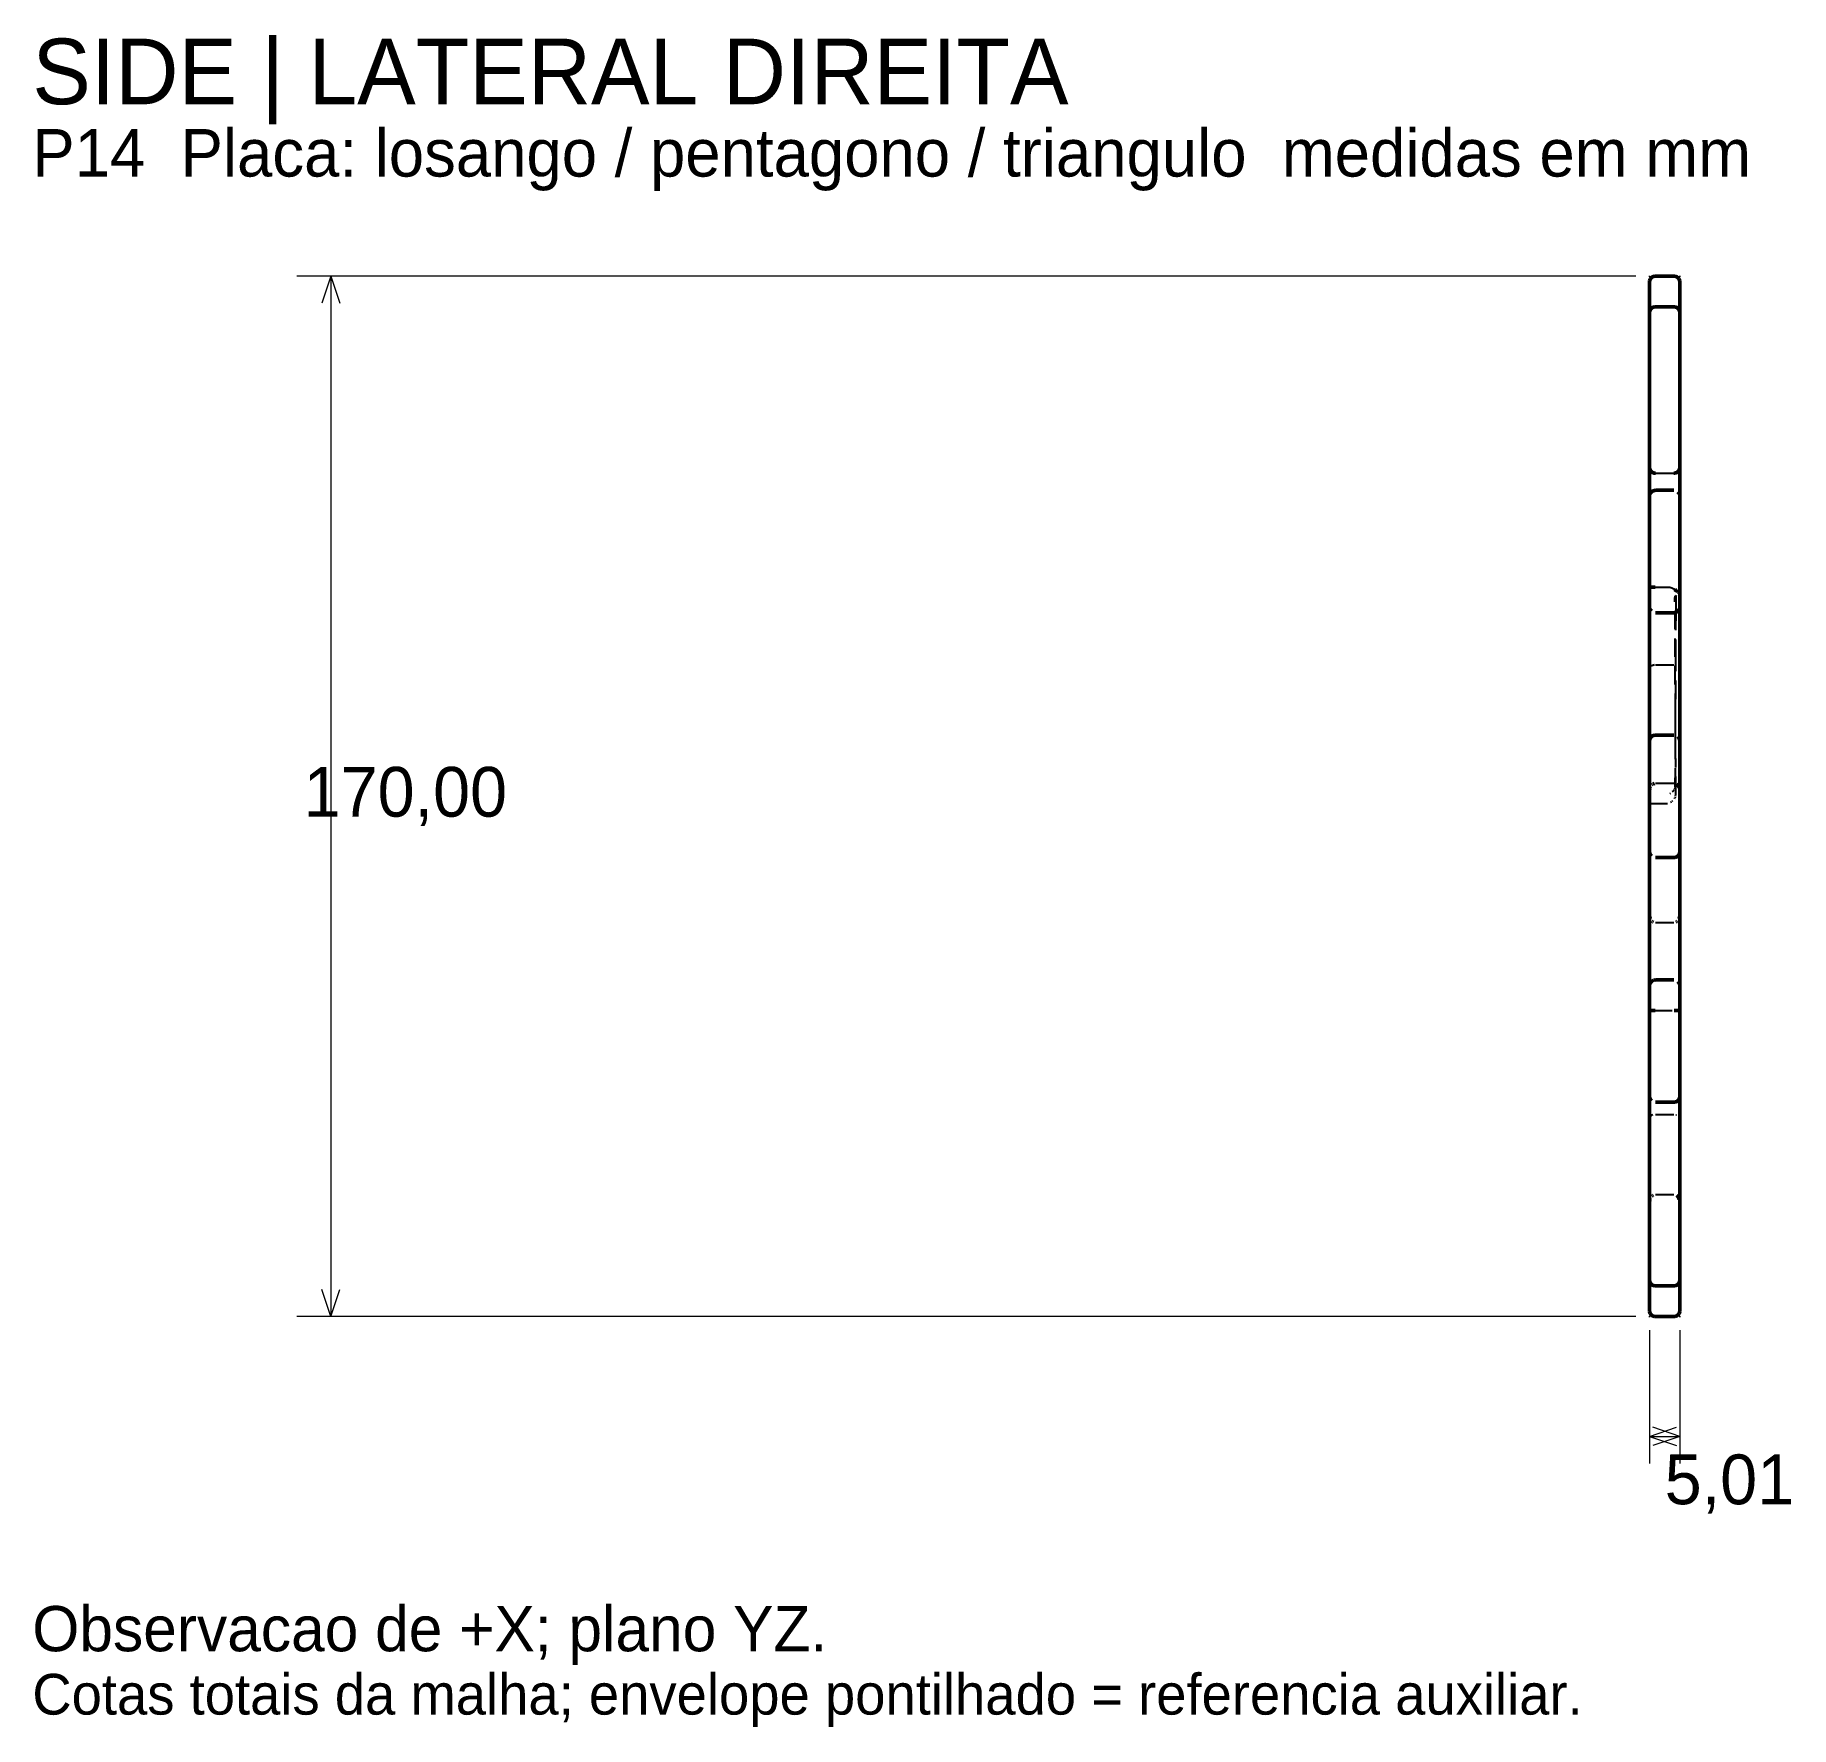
# Model space of a CAD drawing. Header units: millimetres. Extents: x 14 to 301, y 5 to 281.
import ezdxf

# ---------------------------------------------------------------- set-up
doc = ezdxf.new("R2010")
doc.units = ezdxf.units.MM
doc.linetypes.add('DOTTED', pattern=[1, 0, -1])
doc.linetypes.add('HIDDEN', pattern=[4.5, 3, -1.5])
for name, color, linetype, lineweight in [('HIDDEN', 8, 'HIDDEN', 25), ('REFERENCE', 8, 'DOTTED', 13), ('TEXT', 7, 'CONTINUOUS', 18), ('THIN', 7, 'CONTINUOUS', 18), ('VISIBLE', 7, 'CONTINUOUS', 50)]:
    doc.layers.add(name, color=color, linetype=linetype, lineweight=lineweight)

msp = doc.modelspace()

# ---------------------------------------------------------------- linework, layer by layer
at = {"layer": 'HIDDEN'}
for p, q in [((278.5, 236.57), (278.43, 236.41)), ((278.5, 236.57), (278.43, 236.41)), ((278.5, 236.57), (278.43, 236.41)), ((278.5, 236.57), (278.43, 236.41)), ((278.6, 236.71), (278.5, 236.57)), ((278.6, 236.71), (278.5, 236.57)), ((278.6, 236.71), (278.5, 236.57)), ((278.6, 236.71), (278.5, 236.57)), ((278.72, 236.83), (278.6, 236.71)), ((278.72, 236.83), (278.6, 236.71)), ((278.72, 236.83), (278.6, 236.71)), ((278.72, 236.83), (278.6, 236.71)), ((279.37, 237.07), (279.19, 237.05)), ((279.37, 237.07), (279.19, 237.05)), ((279.37, 237.07), (279.19, 237.05)), ((279.37, 237.07), (282.37, 237.07)), ((279.37, 237.07), (282.37, 237.07)), ((279.37, 237.07), (282.37, 237.07)), ((279.37, 237.07), (282.37, 237.07)), ((279.37, 237.07), (282.37, 237.07)), ((279.37, 237.07), (282.37, 237.07)), ((279.37, 237.07), (282.37, 237.07)), ((282.54, 237.05), (282.37, 237.07)), ((282.54, 237.05), (282.37, 237.07)), ((282.54, 237.05), (282.37, 237.07)), ((283.01, 236.83), (283.13, 236.71)), ((283.01, 236.83), (283.13, 236.71)), ((283.01, 236.83), (283.13, 236.71)), ((283.01, 236.83), (283.13, 236.71)), ((283.13, 236.71), (283.23, 236.57)), ((283.13, 236.71), (283.23, 236.57)), ((283.13, 236.71), (283.23, 236.57)), ((283.13, 236.71), (283.23, 236.57)), ((283.23, 236.57), (283.31, 236.41)), ((283.23, 236.57), (283.31, 236.41)), ((283.23, 236.57), (283.31, 236.41)), ((283.23, 236.57), (283.31, 236.41)), ((278.48, 210.39), (278.43, 210.5)), ((278.43, 210.5), (278.48, 210.39)), ((279.02, 209.9), (278.91, 209.95)), ((279.19, 209.86), (279.06, 209.89)), ((279.19, 209.86), (279.37, 209.84)), ((279.37, 209.84), (282.37, 209.84)), ((279.37, 209.84), (282.37, 209.84)), ((282.37, 209.84), (282.54, 209.86)), ((283.01, 210.08), (283.13, 210.2)), ((283.13, 210.2), (283.23, 210.34)), ((283.23, 210.34), (283.31, 210.5)), ((278.6, 206.71), (278.5, 206.57)), ((278.72, 206.83), (278.6, 206.71)), ((279.37, 207.07), (282.37, 207.07)), ((283.01, 206.83), (283.13, 206.71)), ((283.13, 206.71), (283.23, 206.57)), ((283.37, 134.95), (283.37, 209.09)), ((283.37, 204.88), (283.37, 209.09)), ((278.5, 206.57), (278.43, 206.41)), ((283.23, 206.57), (283.31, 206.41)), ((283.37, 191.42), (283.37, 204.88)), ((278.37, 191.14), (278.37, 191.03)), ((278.37, 191.01), (278.37, 190.85)), ((278.37, 190.6), (278.37, 190.37)), ((278.37, 190.37), (278.37, 189.99)), ((278.37, 189.99), (278.37, 189.25)), ((279.06, 191.25), (281.37, 191.25)), ((281.37, 191.25), (281.71, 191.22)), ((281.71, 191.22), (282.05, 191.13)), ((282.05, 191.13), (282.37, 190.98)), ((282.37, 190.98), (282.65, 190.77)), ((282.55, 189.47), (282.56, 189.58)), ((282.63, 170.85), (282.55, 189.47)), ((282.56, 189.58), (282.58, 189.74)), ((282.58, 189.74), (282.63, 189.84)), ((282.68, 189.54), (282.67, 187.21)), ((282.7, 189.69), (282.68, 189.54)), ((282.71, 189.8), (282.7, 189.69)), ((282.76, 189.93), (282.71, 189.8)), ((283.37, 191.18), (283.37, 191.39)), ((283.37, 190.7), (283.37, 191.18)), ((283.37, 189.86), (283.37, 190.7)), ((283.37, 189.94), (283.37, 189.8)), ((283.37, 188.57), (283.37, 189.86)), ((283.37, 189.7), (283.37, 189.54)), ((283.37, 189.54), (283.37, 176.84)), ((278.37, 189.25), (278.37, 188.53)), ((278.37, 188.53), (278.37, 187.86)), ((278.37, 187.86), (278.37, 187.63)), ((278.37, 187.63), (278.37, 186.74)), ((278.37, 186.74), (278.37, 183.35)), ((278.5, 187.57), (278.43, 187.72)), ((278.6, 187.42), (278.5, 187.57)), ((278.72, 187.3), (278.6, 187.42)), ((279.37, 187.07), (282.37, 187.07)), ((282.67, 187.21), (282.65, 180.49)), ((283.01, 187.3), (283.13, 187.42)), ((283.13, 187.42), (283.23, 187.57)), ((283.23, 187.57), (283.31, 187.72)), ((283.37, 186.84), (283.37, 188.57)), ((283.37, 184.78), (283.37, 186.84)), ((283.37, 182.69), (283.37, 184.78)), ((278.37, 183.35), (278.37, 180)), ((283.37, 174.24), (283.37, 182.69)), ((278.37, 179.94), (278.37, 176.82)), ((278.56, 178.38), (278.66, 178.43)), ((278.66, 178.43), (278.78, 178.46)), ((278.78, 178.46), (278.91, 178.5)), ((279.02, 178.51), (278.91, 178.5)), ((279.19, 178.53), (279.06, 178.52)), ((279.37, 178.54), (282.37, 178.54)), ((279.37, 178.54), (282.37, 178.54)), ((282.68, 178.52), (282.54, 178.53)), ((282.54, 178.53), (282.68, 178.52)), ((282.65, 180.49), (282.63, 175.94)), ((282.82, 178.5), (282.71, 178.51)), ((282.71, 178.51), (282.82, 178.5)), ((278.37, 176.82), (278.37, 174.25)), ((282.63, 175.94), (282.58, 166.14)), ((283.37, 176.84), (283.37, 176.49)), ((283.37, 176.49), (283.37, 158.08)), ((278.37, 174.22), (278.37, 166.64)), ((283.37, 172), (283.37, 174.24)), ((282.65, 166.62), (282.63, 170.85)), ((283.37, 169.77), (283.37, 172)), ((283.37, 167.85), (283.37, 169.77)), ((278.37, 166.64), (278.37, 160.47)), ((278.5, 166.57), (278.43, 166.41)), ((278.6, 166.71), (278.5, 166.57)), ((278.72, 166.83), (278.6, 166.71)), ((279.37, 167.07), (282.37, 167.07)), ((282.69, 157.3), (282.65, 166.62)), ((283.01, 166.83), (283.13, 166.71)), ((283.13, 166.71), (283.23, 166.57)), ((283.23, 166.57), (283.31, 166.41)), ((283.37, 158.66), (283.37, 167.85)), ((282.58, 166.14), (282.55, 158.61)), ((278.37, 160.47), (278.37, 159.74)), ((278.37, 159.74), (278.37, 159.08)), ((278.37, 159.08), (278.37, 158.84)), ((278.37, 158.81), (278.37, 158.54)), ((278.37, 158.5), (278.37, 158.22)), ((278.37, 158.18), (278.37, 157.88)), ((279.37, 159.19), (282.37, 159.19)), ((282.2, 157.86), (282.1, 157.78)), ((282.27, 157.95), (282.2, 157.86)), ((282.37, 158.07), (282.27, 157.95)), ((282.51, 158.38), (282.43, 158.19)), ((282.53, 158.51), (282.51, 158.38)), ((283.37, 156.34), (283.37, 158.66)), ((283.37, 158.08), (283.37, 157.96)), ((283.37, 157.96), (283.37, 157.78)), ((278.37, 157.84), (278.37, 157.53)), ((278.37, 157.25), (278.37, 157.12)), ((278.37, 157.12), (278.37, 156.91)), ((278.37, 156.91), (278.37, 156.77)), ((278.37, 156.57), (278.37, 156.77)), ((278.37, 156.43), (278.37, 156.57)), ((278.37, 156.23), (278.37, 156.43)), ((278.37, 156.1), (278.37, 156.23)), ((278.37, 155.92), (278.37, 156.07)), ((278.37, 155.91), (281.32, 155.91)), ((278.37, 155.65), (278.37, 155.79)), ((278.37, 154.59), (278.37, 155.65)), ((281.83, 157.54), (281.71, 157.47)), ((281.84, 156.09), (281.98, 156.15)), ((282.12, 156.27), (282.2, 156.36)), ((282.47, 156.68), (282.54, 156.78)), ((282.58, 156.84), (282.63, 157)), ((282.65, 157.08), (282.68, 157.25)), ((283.37, 157.78), (283.37, 157.65)), ((283.37, 157.65), (283.37, 157.46)), ((283.37, 157.46), (283.37, 157.32)), ((283.37, 157.32), (283.37, 157.12)), ((283.37, 157.12), (283.37, 156.98)), ((283.37, 156.98), (283.37, 156.77)), ((283.37, 156.63), (283.37, 156.77)), ((283.37, 156.43), (283.37, 156.63)), ((283.37, 156.3), (283.37, 156.43)), ((283.37, 143.89), (283.37, 156.34)), ((283.37, 156.1), (283.37, 156.3)), ((283.37, 155.98), (283.37, 156.1)), ((283.37, 155.79), (283.37, 155.98)), ((283.37, 142.56), (283.37, 155.79)), ((278.37, 150.78), (278.37, 154.59)), ((278.37, 148.71), (278.37, 150.78)), ((278.37, 136.81), (278.37, 148.71)), ((278.5, 147.57), (278.43, 147.72)), ((278.6, 147.42), (278.5, 147.57)), ((278.72, 147.3), (278.6, 147.42)), ((279.37, 147.07), (282.37, 147.07)), ((283.01, 147.3), (283.13, 147.42)), ((283.13, 147.42), (283.23, 147.57)), ((283.23, 147.57), (283.31, 147.72)), ((283.37, 135.03), (283.37, 143.89)), ((283.37, 134.95), (283.37, 142.56)), ((278.37, 136.24), (278.37, 136.68)), ((278.37, 131.65), (278.37, 136.23)), ((279.37, 136.44), (282.37, 136.44)), ((283.37, 123.01), (283.37, 134.95)), ((278.37, 123.01), (278.37, 131.65)), ((278.5, 126.57), (278.43, 126.41)), ((278.6, 126.71), (278.5, 126.57)), ((278.72, 126.83), (278.6, 126.71)), ((279.37, 127.07), (282.37, 127.07)), ((283.01, 126.83), (283.13, 126.71)), ((283.13, 126.71), (283.23, 126.57)), ((283.23, 126.57), (283.31, 126.41)), ((279.08, 122.05), (282.65, 122.05)), ((283.37, 122.74), (283.37, 122.9)), ((283.37, 122.51), (283.37, 122.64)), ((283.37, 122.32), (283.37, 122.43)), ((278.5, 107.57), (278.43, 107.72)), ((278.6, 107.42), (278.5, 107.57)), ((278.72, 107.3), (278.6, 107.42)), ((279.37, 107.07), (282.37, 107.07)), ((283.01, 107.3), (283.13, 107.42)), ((283.13, 107.42), (283.23, 107.57)), ((283.23, 107.57), (283.31, 107.72)), ((278.56, 104.81), (278.47, 104.72)), ((278.66, 104.88), (278.56, 104.81)), ((278.78, 104.95), (278.66, 104.88)), ((278.91, 105), (278.78, 104.95)), ((279.37, 105.07), (282.37, 105.07)), ((282.71, 105.03), (282.82, 105)), ((279.37, 92.01), (282.37, 92.01)), ((278.5, 77.57), (278.43, 77.72)), ((278.5, 77.57), (278.43, 77.72)), ((278.5, 77.57), (278.43, 77.72)), ((278.5, 77.57), (278.43, 77.72)), ((278.6, 77.42), (278.5, 77.57)), ((278.6, 77.42), (278.5, 77.57)), ((278.6, 77.42), (278.5, 77.57)), ((278.6, 77.42), (278.5, 77.57)), ((283.13, 77.42), (283.23, 77.57)), ((283.13, 77.42), (283.23, 77.57)), ((283.13, 77.42), (283.23, 77.57)), ((283.13, 77.42), (283.23, 77.57)), ((283.23, 77.57), (283.31, 77.72)), ((283.23, 77.57), (283.31, 77.72)), ((283.23, 77.57), (283.31, 77.72)), ((283.23, 77.57), (283.31, 77.72)), ((278.72, 77.3), (278.6, 77.42)), ((278.72, 77.3), (278.6, 77.42)), ((278.72, 77.3), (278.6, 77.42)), ((278.72, 77.3), (278.6, 77.42)), ((279.19, 77.08), (279.37, 77.07)), ((279.19, 77.08), (279.37, 77.07)), ((279.19, 77.08), (279.37, 77.07)), ((279.37, 77.07), (282.37, 77.07)), ((279.37, 77.07), (282.37, 77.07)), ((279.37, 77.07), (282.37, 77.07)), ((279.37, 77.07), (282.37, 77.07)), ((279.37, 77.07), (282.37, 77.07)), ((279.37, 77.07), (282.37, 77.07)), ((279.37, 77.07), (282.37, 77.07)), ((282.37, 77.07), (282.54, 77.08)), ((282.37, 77.07), (282.54, 77.08)), ((282.37, 77.07), (282.54, 77.08)), ((283.01, 77.3), (283.13, 77.42)), ((283.01, 77.3), (283.13, 77.42)), ((283.01, 77.3), (283.13, 77.42)), ((283.01, 77.3), (283.13, 77.42))]:
    msp.add_line(p, q, dxfattribs=at)
at = {"layer": 'REFERENCE'}
for p, q in [((278.37, 242.07), (283.37, 242.07)), ((278.37, 72.07), (278.37, 242.07)), ((283.37, 242.07), (283.37, 72.07)), ((283.37, 72.07), (278.37, 72.07))]:
    msp.add_line(p, q, dxfattribs=at)
at = {"layer": 'THIN'}
for p, q in [((276.15, 242.07), (57.28, 242.07)), ((62.83, 242.07), (61.35, 237.63)), ((62.83, 242.07), (62.83, 72.07)), ((62.83, 242.07), (64.3, 237.63)), ((62.83, 72.07), (61.35, 76.5)), ((62.83, 72.07), (64.3, 76.5)), ((276.15, 72.07), (57.28, 72.07)), ((278.37, 69.85), (278.37, 48.04)), ((283.37, 69.85), (283.37, 48.04)), ((278.37, 52.48), (282.8, 53.96)), ((278.37, 52.48), (283.37, 52.48)), ((278.37, 52.48), (282.8, 51)), ((283.37, 52.48), (278.94, 53.96)), ((283.37, 52.48), (278.94, 51))]:
    msp.add_line(p, q, dxfattribs=at)
at = {"layer": 'VISIBLE'}
for p, q in [((278.37, 241.07), (278.38, 241.24)), ((278.37, 241.07), (278.38, 241.24)), ((278.37, 241.07), (278.38, 241.24)), ((278.37, 241.07), (278.38, 241.24)), ((278.38, 241.24), (278.43, 241.41)), ((278.38, 241.24), (278.43, 241.41)), ((278.38, 241.24), (278.43, 241.41)), ((278.38, 241.24), (278.43, 241.41)), ((278.43, 241.41), (278.5, 241.57)), ((278.43, 241.41), (278.5, 241.57)), ((278.43, 241.41), (278.5, 241.57)), ((278.43, 241.41), (278.5, 241.57)), ((278.5, 241.57), (278.6, 241.71)), ((278.5, 241.57), (278.6, 241.71)), ((278.5, 241.57), (278.6, 241.71)), ((278.5, 241.57), (278.6, 241.71)), ((278.6, 241.71), (278.72, 241.83)), ((278.6, 241.71), (278.72, 241.83)), ((278.6, 241.71), (278.72, 241.83)), ((278.6, 241.71), (278.72, 241.83)), ((278.72, 241.83), (278.87, 241.93)), ((278.72, 241.83), (278.87, 241.93)), ((278.72, 241.83), (278.87, 241.93)), ((278.72, 241.83), (278.87, 241.93)), ((278.87, 241.93), (279.02, 242)), ((278.87, 241.93), (279.02, 242)), ((278.87, 241.93), (279.02, 242)), ((278.87, 241.93), (279.02, 242)), ((279.02, 242), (279.19, 242.05)), ((279.02, 242), (279.19, 242.05)), ((279.02, 242), (279.19, 242.05)), ((279.02, 242), (279.19, 242.05)), ((279.19, 242.05), (279.37, 242.07)), ((279.19, 242.05), (279.37, 242.07)), ((279.19, 242.05), (279.37, 242.07)), ((279.19, 242.05), (279.37, 242.07)), ((279.37, 242.07), (282.37, 242.07)), ((279.37, 242.07), (282.37, 242.07)), ((279.37, 242.07), (282.37, 242.07)), ((279.37, 242.07), (282.37, 242.07)), ((282.37, 242.07), (282.54, 242.05)), ((282.37, 242.07), (282.54, 242.05)), ((282.37, 242.07), (282.54, 242.05)), ((282.37, 242.07), (282.54, 242.05)), ((282.54, 242.05), (282.71, 242)), ((282.54, 242.05), (282.71, 242)), ((282.54, 242.05), (282.71, 242)), ((282.54, 242.05), (282.71, 242)), ((282.71, 242), (282.87, 241.93)), ((282.71, 242), (282.87, 241.93)), ((282.71, 242), (282.87, 241.93)), ((282.71, 242), (282.87, 241.93)), ((282.87, 241.93), (283.01, 241.83)), ((282.87, 241.93), (283.01, 241.83)), ((282.87, 241.93), (283.01, 241.83)), ((282.87, 241.93), (283.01, 241.83)), ((283.01, 241.83), (283.13, 241.71)), ((283.01, 241.83), (283.13, 241.71)), ((283.01, 241.83), (283.13, 241.71)), ((283.01, 241.83), (283.13, 241.71)), ((283.13, 241.71), (283.23, 241.57)), ((283.13, 241.71), (283.23, 241.57)), ((283.13, 241.71), (283.23, 241.57)), ((283.13, 241.71), (283.23, 241.57)), ((283.23, 241.57), (283.31, 241.41)), ((283.23, 241.57), (283.31, 241.41)), ((283.23, 241.57), (283.31, 241.41)), ((283.23, 241.57), (283.31, 241.41)), ((283.31, 241.41), (283.35, 241.24)), ((283.31, 241.41), (283.35, 241.24)), ((283.31, 241.41), (283.35, 241.24)), ((283.31, 241.41), (283.35, 241.24)), ((283.35, 241.24), (283.37, 241.07)), ((283.35, 241.24), (283.37, 241.07)), ((283.35, 241.24), (283.37, 241.07)), ((283.35, 241.24), (283.37, 241.07)), ((278.37, 236.07), (278.37, 241.07)), ((278.37, 236.07), (278.37, 241.07)), ((278.37, 236.07), (278.37, 241.07)), ((278.37, 236.07), (278.37, 241.07)), ((283.37, 236.07), (283.37, 241.07)), ((283.37, 236.07), (283.37, 241.07)), ((283.37, 236.07), (283.37, 241.07)), ((283.37, 236.07), (283.37, 241.07)), ((278.37, 236.07), (278.38, 236.24)), ((278.37, 236.07), (278.38, 236.24)), ((278.37, 236.07), (278.38, 236.24)), ((278.37, 236.07), (278.38, 236.24)), ((278.37, 236.07), (278.38, 236.24)), ((278.37, 206.07), (278.37, 236.07)), ((278.38, 236.24), (278.43, 236.41)), ((278.38, 236.24), (278.43, 236.41)), ((278.38, 236.24), (278.43, 236.41)), ((278.38, 236.24), (278.43, 236.41)), ((278.38, 236.24), (278.43, 236.41)), ((278.43, 236.41), (278.5, 236.57)), ((278.43, 236.41), (278.5, 236.57)), ((278.43, 236.41), (278.5, 236.57)), ((278.43, 236.41), (278.5, 236.57)), ((278.43, 236.41), (278.5, 236.57)), ((278.5, 236.57), (278.6, 236.71)), ((278.5, 236.57), (278.6, 236.71)), ((278.5, 236.57), (278.6, 236.71)), ((278.5, 236.57), (278.6, 236.71)), ((278.5, 236.57), (278.6, 236.71)), ((278.6, 236.71), (278.72, 236.83)), ((278.6, 236.71), (278.72, 236.83)), ((278.6, 236.71), (278.72, 236.83)), ((278.6, 236.71), (278.72, 236.83)), ((278.6, 236.71), (278.72, 236.83)), ((278.87, 236.93), (278.72, 236.83)), ((278.87, 236.93), (278.72, 236.83)), ((278.72, 236.83), (278.87, 236.93)), ((278.87, 236.93), (278.72, 236.83)), ((278.87, 236.93), (278.72, 236.83)), ((279.02, 237), (278.87, 236.93)), ((278.87, 236.93), (279.02, 237)), ((279.02, 237), (278.87, 236.93)), ((279.02, 237), (278.87, 236.93)), ((279.02, 237), (278.87, 236.93)), ((279.19, 237.05), (279.02, 237)), ((279.19, 237.05), (279.02, 237)), ((279.02, 237), (279.19, 237.05)), ((279.19, 237.05), (279.02, 237)), ((279.19, 237.05), (279.02, 237)), ((279.37, 237.07), (279.19, 237.05)), ((279.19, 237.05), (279.37, 237.07)), ((279.37, 237.07), (279.19, 237.05)), ((279.37, 237.07), (279.19, 237.05)), ((279.37, 237.07), (279.19, 237.05)), ((279.37, 237.07), (282.37, 237.07)), ((279.37, 237.07), (282.37, 237.07)), ((282.54, 237.05), (282.37, 237.07)), ((282.54, 237.05), (282.37, 237.07)), ((282.54, 237.05), (282.37, 237.07)), ((282.71, 237), (282.54, 237.05)), ((282.71, 237), (282.54, 237.05)), ((282.71, 237), (282.54, 237.05)), ((282.87, 236.93), (282.71, 237)), ((282.87, 236.93), (282.71, 237)), ((282.87, 236.93), (282.71, 237)), ((283.01, 236.83), (282.87, 236.93)), ((283.01, 236.83), (282.87, 236.93)), ((283.01, 236.83), (282.87, 236.93)), ((283.13, 236.71), (283.01, 236.83)), ((283.01, 236.83), (283.13, 236.71)), ((283.13, 236.71), (283.01, 236.83)), ((283.13, 236.71), (283.01, 236.83)), ((283.13, 236.71), (283.01, 236.83)), ((283.23, 236.57), (283.13, 236.71)), ((283.13, 236.71), (283.23, 236.57)), ((283.23, 236.57), (283.13, 236.71)), ((283.23, 236.57), (283.13, 236.71)), ((283.23, 236.57), (283.13, 236.71)), ((283.23, 236.57), (283.31, 236.41)), ((283.31, 236.41), (283.23, 236.57)), ((283.31, 236.41), (283.23, 236.57)), ((283.31, 236.41), (283.23, 236.57)), ((283.31, 236.41), (283.23, 236.57)), ((283.35, 236.24), (283.31, 236.41)), ((283.31, 236.41), (283.35, 236.24)), ((283.35, 236.24), (283.31, 236.41)), ((283.35, 236.24), (283.31, 236.41)), ((283.35, 236.24), (283.31, 236.41)), ((283.37, 236.07), (283.35, 236.24)), ((283.37, 236.07), (283.35, 236.24)), ((283.37, 236.07), (283.35, 236.24)), ((283.37, 236.07), (283.35, 236.24)), ((283.35, 236.24), (283.37, 236.07)), ((283.37, 206.07), (283.37, 236.07)), ((278.37, 210.84), (278.38, 210.67)), ((278.37, 178.16), (278.37, 210.84)), ((278.38, 210.67), (278.43, 210.5)), ((278.43, 210.5), (278.5, 210.34)), ((278.5, 210.34), (278.6, 210.2)), ((278.6, 210.2), (278.72, 210.08)), ((278.72, 210.08), (278.87, 209.98)), ((278.87, 209.98), (279.02, 209.9)), ((278.91, 209.95), (279.02, 209.9)), ((278.91, 209.95), (279.02, 209.9)), ((279.02, 209.9), (279.19, 209.86)), ((279.06, 209.89), (279.19, 209.86)), ((279.06, 209.89), (279.19, 209.86)), ((279.19, 209.86), (279.37, 209.84)), ((282.37, 209.84), (282.54, 209.86)), ((282.54, 209.86), (282.71, 209.9)), ((282.71, 209.9), (282.87, 209.98)), ((282.87, 209.98), (283.01, 210.08)), ((283.13, 210.2), (283.01, 210.08)), ((283.23, 210.34), (283.13, 210.2)), ((283.31, 210.5), (283.23, 210.34)), ((283.35, 210.67), (283.31, 210.5)), ((283.37, 210.84), (283.35, 210.67)), ((283.37, 178.16), (283.37, 210.84)), ((278.5, 206.57), (278.6, 206.71)), ((278.5, 206.57), (278.6, 206.71)), ((278.6, 206.71), (278.72, 206.83)), ((278.6, 206.71), (278.72, 206.83)), ((278.72, 206.83), (278.87, 206.93)), ((278.87, 206.93), (278.72, 206.83)), ((278.87, 206.93), (279.02, 207)), ((279.02, 207), (278.87, 206.93)), ((279.02, 207), (279.19, 207.05)), ((279.19, 207.05), (279.02, 207)), ((279.19, 207.05), (279.37, 207.07)), ((279.37, 207.07), (279.19, 207.05)), ((279.37, 207.07), (282.37, 207.07)), ((279.37, 207.07), (282.37, 207.07)), ((283.13, 206.71), (283.01, 206.83)), ((283.01, 206.83), (283.13, 206.71)), ((283.23, 206.57), (283.13, 206.71)), ((283.13, 206.71), (283.23, 206.57)), ((283.37, 134.95), (283.37, 209.09)), ((283.37, 181.01), (283.37, 209.01)), ((278.37, 206.07), (278.38, 206.24)), ((278.37, 206.07), (278.38, 206.24)), ((278.37, 188.07), (278.37, 206.07)), ((278.37, 204.47), (278.37, 204.64)), ((278.37, 203.85), (278.37, 204.47)), ((278.37, 204.02), (278.37, 204.4)), ((278.37, 203.79), (278.37, 204.02)), ((278.37, 202.81), (278.37, 203.85)), ((278.37, 203.14), (278.37, 203.79)), ((278.38, 206.24), (278.43, 206.41)), ((278.38, 206.24), (278.43, 206.41)), ((278.43, 206.41), (278.5, 206.57)), ((278.43, 206.41), (278.5, 206.57)), ((283.23, 206.57), (283.31, 206.41)), ((283.31, 206.41), (283.23, 206.57)), ((283.31, 206.41), (283.35, 206.24)), ((283.35, 206.24), (283.31, 206.41)), ((283.37, 206.07), (283.35, 206.24)), ((283.35, 206.24), (283.37, 206.07)), ((283.37, 188.07), (283.37, 206.07)), ((278.37, 202.75), (278.37, 203.14)), ((278.37, 201.36), (278.37, 202.81)), ((278.37, 201.84), (278.37, 202.75)), ((278.37, 201.3), (278.37, 201.84)), ((278.37, 199.52), (278.37, 201.36)), ((278.37, 200.15), (278.37, 201.3)), ((278.37, 199.46), (278.37, 200.15)), ((278.37, 197.32), (278.37, 199.52)), ((278.37, 198.1), (278.37, 199.46)), ((278.37, 197.28), (278.37, 198.1)), ((278.37, 194.82), (278.37, 197.32)), ((278.37, 195.71), (278.37, 197.28)), ((278.37, 194.78), (278.37, 195.71)), ((278.37, 192.05), (278.37, 194.82)), ((278.37, 193.05), (278.37, 194.78)), ((278.37, 192.02), (278.37, 193.05)), ((278.37, 189.06), (278.37, 192.05)), ((278.37, 190.15), (278.37, 192.02)), ((278.37, 191.25), (279.29, 191.25)), ((278.37, 191.01), (278.37, 191.12)), ((278.37, 190.82), (278.37, 190.99)), ((278.37, 190.6), (278.37, 190.8)), ((278.37, 190.33), (278.37, 190.57)), ((278.37, 189.5), (278.37, 190.3)), ((278.37, 189.03), (278.37, 190.15)), ((278.37, 187.76), (278.37, 189.5)), ((282.51, 190.87), (282.65, 190.77)), ((282.65, 190.77), (282.9, 190.52)), ((282.9, 190.52), (282.97, 190.42)), ((282.96, 190.42), (283.37, 190.42)), ((283.37, 190.05), (283.37, 190.16)), ((283.37, 189.83), (283.37, 189.97)), ((283.37, 189.58), (283.37, 189.74)), ((283.37, 169.92), (283.37, 189.47)), ((278.37, 185.91), (278.37, 189.06)), ((278.37, 187.07), (278.37, 189.03)), ((278.37, 166.07), (278.37, 188.07)), ((278.37, 188.07), (278.38, 187.89)), ((278.37, 188.07), (278.38, 187.89)), ((278.37, 185.65), (278.37, 187.76)), ((278.37, 185.89), (278.37, 187.07)), ((278.38, 187.89), (278.43, 187.72)), ((278.38, 187.89), (278.43, 187.72)), ((278.43, 187.72), (278.5, 187.57)), ((278.43, 187.72), (278.5, 187.57)), ((278.5, 187.57), (278.6, 187.42)), ((278.5, 187.57), (278.6, 187.42)), ((278.6, 187.42), (278.72, 187.3)), ((278.6, 187.42), (278.72, 187.3)), ((279.37, 187.07), (282.37, 187.07)), ((279.37, 187.07), (282.37, 187.07)), ((282.37, 187.07), (282.54, 187.08)), ((282.37, 187.07), (282.54, 187.08)), ((282.54, 187.08), (282.71, 187.13)), ((282.54, 187.08), (282.71, 187.13)), ((282.71, 187.13), (282.87, 187.2)), ((282.71, 187.13), (282.87, 187.2)), ((282.87, 187.2), (283.01, 187.3)), ((282.87, 187.2), (283.01, 187.3)), ((283.01, 187.3), (283.13, 187.42)), ((283.13, 187.42), (283.01, 187.3)), ((283.23, 187.57), (283.13, 187.42)), ((283.13, 187.42), (283.23, 187.57)), ((283.23, 187.57), (283.31, 187.72)), ((283.31, 187.72), (283.23, 187.57)), ((283.31, 187.72), (283.35, 187.89)), ((283.35, 187.89), (283.31, 187.72)), ((283.37, 188.07), (283.35, 187.89)), ((283.35, 187.89), (283.37, 188.07)), ((283.37, 166.07), (283.37, 188.07)), ((278.37, 182.65), (278.37, 185.91)), ((278.37, 183.85), (278.37, 185.89)), ((278.37, 182.98), (278.37, 185.65)), ((278.37, 182.64), (278.37, 183.85)), ((278.37, 179.76), (278.37, 182.98)), ((278.37, 179.34), (278.37, 182.65)), ((278.37, 180.57), (278.37, 182.64)), ((283.37, 161.42), (283.37, 181.01)), ((278.37, 179.34), (278.37, 180.57)), ((278.37, 178.39), (278.37, 179.76)), ((278.37, 179.34), (278.37, 177.28)), ((278.37, 179.34), (278.37, 176.04)), ((278.37, 162.38), (278.37, 178.39)), ((278.37, 178.16), (278.37, 157.95)), ((283.37, 178.16), (283.37, 157.95)), ((278.37, 177.28), (278.37, 176.05)), ((278.37, 176.05), (278.37, 174.04)), ((278.37, 176.04), (278.37, 172.81)), ((278.37, 174.04), (278.37, 172.83)), ((278.37, 172.83), (278.37, 170.9)), ((278.37, 172.81), (278.37, 169.72)), ((278.37, 170.9), (278.37, 169.74)), ((278.37, 169.74), (278.37, 168.12)), ((278.37, 169.72), (278.37, 167.12)), ((283.37, 156.68), (283.37, 169.92)), ((278.37, 168.12), (278.37, 167.17)), ((278.37, 167.17), (278.37, 162.38)), ((278.37, 167.12), (278.37, 162.32)), ((278.43, 166.41), (278.5, 166.57)), ((278.43, 166.41), (278.5, 166.57)), ((278.5, 166.57), (278.6, 166.71)), ((278.5, 166.57), (278.6, 166.71)), ((278.6, 166.71), (278.72, 166.83)), ((278.6, 166.71), (278.72, 166.83)), ((278.72, 166.83), (278.87, 166.93)), ((278.87, 166.93), (278.72, 166.83)), ((278.87, 166.93), (279.02, 167)), ((279.02, 167), (278.87, 166.93)), ((279.02, 167), (279.19, 167.05)), ((279.19, 167.05), (279.02, 167)), ((279.19, 167.05), (279.37, 167.07)), ((279.37, 167.07), (279.19, 167.05)), ((279.37, 167.07), (282.37, 167.07)), ((279.37, 167.07), (282.37, 167.07)), ((283.13, 166.71), (283.01, 166.83)), ((283.01, 166.83), (283.13, 166.71)), ((283.23, 166.57), (283.13, 166.71)), ((283.13, 166.71), (283.23, 166.57)), ((283.23, 166.57), (283.31, 166.41)), ((283.31, 166.41), (283.23, 166.57)), ((278.37, 166.07), (278.38, 166.24)), ((278.37, 166.07), (278.38, 166.24)), ((278.37, 148.07), (278.37, 166.07)), ((278.38, 166.24), (278.43, 166.41)), ((278.38, 166.24), (278.43, 166.41)), ((283.35, 166.24), (283.31, 166.41)), ((283.31, 166.41), (283.35, 166.24)), ((283.37, 166.07), (283.35, 166.24)), ((283.35, 166.24), (283.37, 166.07)), ((283.37, 148.07), (283.37, 166.07)), ((278.37, 161.35), (278.37, 162.32)), ((278.37, 157.58), (278.37, 161.35)), ((283.37, 159.48), (283.37, 161.42)), ((278.37, 157.95), (278.38, 158.17)), ((278.38, 158.17), (278.42, 158.34)), ((278.43, 158.38), (278.48, 158.51)), ((278.5, 158.57), (278.56, 158.68)), ((278.78, 158.95), (278.87, 159.02)), ((278.91, 159.06), (279.02, 159.12)), ((279.06, 159.13), (279.19, 159.17)), ((282.82, 159.06), (282.95, 158.95)), ((282.95, 158.95), (283.07, 158.83)), ((283.07, 158.83), (283.18, 158.68)), ((283.18, 158.68), (283.26, 158.52)), ((283.26, 158.52), (283.32, 158.34)), ((283.32, 158.34), (283.35, 158.15)), ((283.35, 158.15), (283.37, 157.95)), ((283.37, 159.18), (283.37, 159.48)), ((283.37, 158.06), (283.37, 159.18)), ((283.37, 156.11), (283.37, 158.06)), ((278.37, 157.3), (278.37, 157.58)), ((278.37, 156.98), (278.37, 157.19)), ((278.37, 156.64), (278.37, 156.94)), ((278.37, 156.6), (278.37, 156.29)), ((278.37, 156.25), (278.37, 155.95)), ((278.37, 155.7), (278.37, 155.91)), ((278.37, 155.7), (278.37, 155.56)), ((278.37, 155.51), (278.37, 155.36)), ((278.37, 155.36), (278.37, 155.22)), ((278.37, 155.15), (278.37, 155.02)), ((278.37, 155.02), (278.37, 154.89)), ((283.37, 156.5), (283.37, 156.68)), ((283.37, 156.37), (283.37, 156.5)), ((283.37, 156.18), (283.37, 156.37)), ((283.37, 156.05), (283.37, 156.18)), ((283.37, 153.49), (283.37, 156.11)), ((283.37, 155.84), (283.37, 156.05)), ((283.37, 155.7), (283.37, 155.84)), ((283.37, 155.7), (283.37, 155.5)), ((283.37, 155.5), (283.37, 155.36)), ((283.37, 155.36), (283.37, 155.16)), ((283.37, 155.16), (283.37, 155.02)), ((283.37, 155.02), (283.37, 154.83)), ((278.37, 154.89), (278.37, 154.69)), ((278.37, 154.69), (278.37, 154.57)), ((278.37, 154.57), (278.37, 154.4)), ((278.37, 154.4), (278.37, 142.93)), ((283.37, 154.83), (283.37, 154.69)), ((283.37, 154.69), (283.37, 154.52)), ((283.37, 154.52), (283.37, 154.4)), ((283.37, 154.4), (283.37, 148.25)), ((283.37, 150.49), (283.37, 153.49)), ((283.37, 147.48), (283.37, 150.49)), ((278.37, 148.07), (278.38, 147.89)), ((278.37, 126.07), (278.37, 148.07)), ((278.37, 148.07), (278.38, 147.89)), ((278.38, 147.89), (278.43, 147.72)), ((278.38, 147.89), (278.43, 147.72)), ((278.43, 147.72), (278.5, 147.57)), ((278.43, 147.72), (278.5, 147.57)), ((278.5, 147.57), (278.6, 147.42)), ((278.5, 147.57), (278.6, 147.42)), ((278.6, 147.42), (278.72, 147.3)), ((278.6, 147.42), (278.72, 147.3)), ((279.37, 147.07), (282.37, 147.07)), ((279.37, 147.07), (282.37, 147.07)), ((282.37, 147.07), (282.54, 147.08)), ((282.37, 147.07), (282.54, 147.08)), ((282.54, 147.08), (282.71, 147.13)), ((282.54, 147.08), (282.71, 147.13)), ((282.71, 147.13), (282.87, 147.2)), ((282.71, 147.13), (282.87, 147.2)), ((282.87, 147.2), (283.01, 147.3)), ((282.87, 147.2), (283.01, 147.3)), ((283.01, 147.3), (283.13, 147.42)), ((283.13, 147.42), (283.01, 147.3)), ((283.13, 147.42), (283.23, 147.57)), ((283.23, 147.57), (283.13, 147.42)), ((283.31, 147.72), (283.23, 147.57)), ((283.23, 147.57), (283.31, 147.72)), ((283.31, 147.72), (283.35, 147.89)), ((283.35, 147.89), (283.31, 147.72)), ((283.35, 147.89), (283.37, 148.07)), ((283.37, 148.07), (283.35, 147.89)), ((283.37, 148.25), (283.37, 135.63)), ((283.37, 126.07), (283.37, 148.07)), ((283.37, 144.75), (283.37, 147.48)), ((283.37, 142.45), (283.37, 144.75)), ((278.37, 142.93), (278.37, 141.69)), ((278.37, 141.69), (278.37, 127.89)), ((283.37, 140.65), (283.37, 142.45)), ((283.37, 134.95), (283.37, 140.65)), ((278.37, 137.75), (278.38, 137.52)), ((278.37, 90.56), (278.37, 137.75)), ((278.37, 136.75), (278.37, 136.45)), ((278.37, 136.68), (278.37, 136.07)), ((278.37, 136.45), (278.37, 136.14)), ((278.37, 136.14), (278.37, 136.02)), ((278.37, 136.07), (278.37, 135.84)), ((278.38, 137.52), (278.42, 137.34)), ((278.43, 137.3), (278.48, 137.16)), ((278.5, 137.09), (278.56, 136.98)), ((278.78, 136.69), (278.87, 136.62)), ((278.91, 136.58), (279.02, 136.52)), ((282.82, 136.58), (282.71, 136.52)), ((282.95, 136.69), (282.87, 136.62)), ((283.23, 137.1), (283.18, 136.98)), ((283.31, 137.3), (283.26, 137.16)), ((283.35, 137.52), (283.32, 137.34)), ((283.37, 137.75), (283.35, 137.54)), ((283.37, 90.56), (283.37, 137.75)), ((283.37, 135.63), (283.37, 134.95)), ((283.37, 134.95), (283.37, 133.46)), ((283.37, 133.46), (283.37, 131.5)), ((283.37, 131.5), (283.37, 128.97)), ((278.37, 127.89), (278.37, 126.35)), ((278.37, 126.35), (278.37, 122.93)), ((278.38, 126.24), (278.43, 126.41)), ((278.38, 126.24), (278.43, 126.41)), ((278.43, 126.41), (278.5, 126.57)), ((278.43, 126.41), (278.5, 126.57)), ((278.5, 126.57), (278.6, 126.71)), ((278.5, 126.57), (278.6, 126.71)), ((278.6, 126.71), (278.72, 126.83)), ((278.6, 126.71), (278.72, 126.83)), ((278.72, 126.83), (278.87, 126.93)), ((278.87, 126.93), (278.72, 126.83)), ((278.87, 126.93), (279.02, 127)), ((279.02, 127), (278.87, 126.93)), ((279.02, 127), (279.19, 127.05)), ((279.19, 127.05), (279.02, 127)), ((279.19, 127.05), (279.37, 127.07)), ((279.37, 127.07), (279.19, 127.05)), ((279.37, 127.07), (282.37, 127.07)), ((279.37, 127.07), (282.37, 127.07)), ((283.13, 126.71), (283.01, 126.83)), ((283.01, 126.83), (283.13, 126.71)), ((283.23, 126.57), (283.13, 126.71)), ((283.13, 126.71), (283.23, 126.57)), ((283.23, 126.57), (283.31, 126.41)), ((283.31, 126.41), (283.23, 126.57)), ((283.31, 126.41), (283.35, 126.24)), ((283.35, 126.24), (283.31, 126.41)), ((283.37, 128.97), (283.37, 124.27)), ((278.37, 126.07), (278.38, 126.24)), ((278.37, 126.07), (278.38, 126.24)), ((278.37, 108.07), (278.37, 126.07)), ((283.37, 126.07), (283.35, 126.24)), ((283.35, 126.24), (283.37, 126.07)), ((283.37, 108.07), (283.37, 126.07)), ((283.37, 124.27), (283.37, 122.93)), ((278.37, 122.83), (278.37, 122.67)), ((278.37, 122.58), (278.37, 122.45)), ((278.37, 122.05), (279.32, 122.05)), ((282.41, 122.05), (283.37, 122.05)), ((283.37, 122.93), (283.37, 122.78)), ((283.37, 122.67), (283.37, 122.54)), ((278.37, 78.07), (278.37, 108.07)), ((278.37, 108.07), (278.38, 107.89)), ((278.37, 108.07), (278.38, 107.89)), ((278.38, 107.89), (278.43, 107.72)), ((278.38, 107.89), (278.43, 107.72)), ((278.43, 107.72), (278.5, 107.57)), ((278.43, 107.72), (278.5, 107.57)), ((278.5, 107.57), (278.6, 107.42)), ((278.5, 107.57), (278.6, 107.42)), ((278.6, 107.42), (278.72, 107.3)), ((278.6, 107.42), (278.72, 107.3)), ((279.37, 107.07), (282.37, 107.07)), ((279.37, 107.07), (282.37, 107.07)), ((282.37, 107.07), (282.54, 107.08)), ((282.37, 107.07), (282.54, 107.08)), ((282.54, 107.08), (282.71, 107.13)), ((282.54, 107.08), (282.71, 107.13)), ((282.71, 107.13), (282.87, 107.2)), ((282.71, 107.13), (282.87, 107.2)), ((282.87, 107.2), (283.01, 107.3)), ((282.87, 107.2), (283.01, 107.3)), ((283.01, 107.3), (283.13, 107.42)), ((283.13, 107.42), (283.01, 107.3)), ((283.13, 107.42), (283.23, 107.57)), ((283.23, 107.57), (283.13, 107.42)), ((283.31, 107.72), (283.23, 107.57)), ((283.23, 107.57), (283.31, 107.72)), ((283.35, 107.89), (283.31, 107.72)), ((283.31, 107.72), (283.35, 107.89)), ((283.37, 108.07), (283.35, 107.89)), ((283.35, 107.89), (283.37, 108.07)), ((283.37, 78.07), (283.37, 108.07)), ((278.91, 91.85), (279.02, 91.92)), ((282.95, 91.73), (282.82, 91.85)), ((278.37, 90.56), (278.38, 90.79)), ((278.38, 90.81), (278.42, 91.01)), ((278.43, 91.05), (278.47, 91.21)), ((278.5, 91.27), (278.55, 91.41)), ((278.78, 91.73), (278.86, 91.81)), ((283.07, 91.58), (282.95, 91.73)), ((283.18, 91.4), (283.07, 91.58)), ((283.26, 91.22), (283.18, 91.4)), ((283.32, 91), (283.26, 91.22)), ((283.36, 90.78), (283.32, 91)), ((283.37, 90.56), (283.36, 90.78)), ((278.37, 73.07), (278.37, 78.07)), ((278.37, 78.07), (278.38, 77.89)), ((278.37, 73.07), (278.37, 78.07)), ((278.37, 78.07), (278.38, 77.89)), ((278.37, 73.07), (278.37, 78.07)), ((278.37, 78.07), (278.38, 77.89)), ((278.37, 73.07), (278.37, 78.07)), ((278.37, 78.07), (278.38, 77.89)), ((278.37, 78.07), (278.38, 77.89)), ((278.38, 77.89), (278.43, 77.72)), ((278.38, 77.89), (278.43, 77.72)), ((278.38, 77.89), (278.43, 77.72)), ((278.38, 77.89), (278.43, 77.72)), ((278.38, 77.89), (278.43, 77.72)), ((278.43, 77.72), (278.5, 77.57)), ((278.43, 77.72), (278.5, 77.57)), ((278.43, 77.72), (278.5, 77.57)), ((278.43, 77.72), (278.5, 77.57)), ((278.43, 77.72), (278.5, 77.57)), ((278.5, 77.57), (278.6, 77.42)), ((278.5, 77.57), (278.6, 77.42)), ((278.5, 77.57), (278.6, 77.42)), ((278.5, 77.57), (278.6, 77.42)), ((278.5, 77.57), (278.6, 77.42)), ((283.23, 77.57), (283.13, 77.42)), ((283.23, 77.57), (283.13, 77.42)), ((283.23, 77.57), (283.13, 77.42)), ((283.13, 77.42), (283.23, 77.57)), ((283.23, 77.57), (283.13, 77.42)), ((283.31, 77.72), (283.23, 77.57)), ((283.23, 77.57), (283.31, 77.72)), ((283.31, 77.72), (283.23, 77.57)), ((283.31, 77.72), (283.23, 77.57)), ((283.31, 77.72), (283.23, 77.57)), ((283.35, 77.89), (283.31, 77.72)), ((283.31, 77.72), (283.35, 77.89)), ((283.35, 77.89), (283.31, 77.72)), ((283.35, 77.89), (283.31, 77.72)), ((283.35, 77.89), (283.31, 77.72)), ((283.35, 77.89), (283.37, 78.07)), ((283.37, 78.07), (283.35, 77.89)), ((283.37, 78.07), (283.35, 77.89)), ((283.37, 78.07), (283.35, 77.89)), ((283.37, 78.07), (283.35, 77.89)), ((283.37, 73.07), (283.37, 78.07)), ((283.37, 73.07), (283.37, 78.07)), ((283.37, 73.07), (283.37, 78.07)), ((283.37, 73.07), (283.37, 78.07)), ((278.6, 77.42), (278.72, 77.3)), ((278.6, 77.42), (278.72, 77.3)), ((278.6, 77.42), (278.72, 77.3)), ((278.6, 77.42), (278.72, 77.3)), ((278.6, 77.42), (278.72, 77.3)), ((278.72, 77.3), (278.87, 77.2)), ((278.72, 77.3), (278.87, 77.2)), ((278.72, 77.3), (278.87, 77.2)), ((278.87, 77.2), (279.02, 77.13)), ((278.87, 77.2), (279.02, 77.13)), ((278.87, 77.2), (279.02, 77.13)), ((279.02, 77.13), (279.19, 77.08)), ((279.02, 77.13), (279.19, 77.08)), ((279.02, 77.13), (279.19, 77.08)), ((279.19, 77.08), (279.37, 77.07)), ((279.19, 77.08), (279.37, 77.07)), ((279.19, 77.08), (279.37, 77.07)), ((279.37, 77.07), (282.37, 77.07)), ((279.37, 77.07), (282.37, 77.07)), ((282.37, 77.07), (282.54, 77.08)), ((282.37, 77.07), (282.54, 77.08)), ((282.37, 77.07), (282.54, 77.08)), ((282.37, 77.07), (282.54, 77.08)), ((282.37, 77.07), (282.54, 77.08)), ((282.54, 77.08), (282.71, 77.13)), ((282.54, 77.08), (282.71, 77.13)), ((282.54, 77.08), (282.71, 77.13)), ((282.54, 77.08), (282.71, 77.13)), ((282.54, 77.08), (282.71, 77.13)), ((282.71, 77.13), (282.87, 77.2)), ((282.71, 77.13), (282.87, 77.2)), ((282.71, 77.13), (282.87, 77.2)), ((282.71, 77.13), (282.87, 77.2)), ((282.71, 77.13), (282.87, 77.2)), ((282.87, 77.2), (283.01, 77.3)), ((282.87, 77.2), (283.01, 77.3)), ((282.87, 77.2), (283.01, 77.3)), ((282.87, 77.2), (283.01, 77.3)), ((282.87, 77.2), (283.01, 77.3)), ((283.13, 77.42), (283.01, 77.3)), ((283.13, 77.42), (283.01, 77.3)), ((283.13, 77.42), (283.01, 77.3)), ((283.01, 77.3), (283.13, 77.42)), ((283.13, 77.42), (283.01, 77.3)), ((278.37, 73.07), (278.38, 72.89)), ((278.37, 73.07), (278.38, 72.89)), ((278.37, 73.07), (278.38, 72.89)), ((278.37, 73.07), (278.38, 72.89)), ((278.38, 72.89), (278.43, 72.72)), ((278.38, 72.89), (278.43, 72.72)), ((278.38, 72.89), (278.43, 72.72)), ((278.38, 72.89), (278.43, 72.72)), ((278.43, 72.72), (278.5, 72.57)), ((278.43, 72.72), (278.5, 72.57)), ((278.43, 72.72), (278.5, 72.57)), ((278.43, 72.72), (278.5, 72.57)), ((278.5, 72.57), (278.6, 72.42)), ((278.5, 72.57), (278.6, 72.42)), ((278.5, 72.57), (278.6, 72.42)), ((278.5, 72.57), (278.6, 72.42)), ((278.6, 72.42), (278.72, 72.3)), ((278.6, 72.42), (278.72, 72.3)), ((278.6, 72.42), (278.72, 72.3)), ((278.6, 72.42), (278.72, 72.3)), ((278.72, 72.3), (278.87, 72.2)), ((278.72, 72.3), (278.87, 72.2)), ((278.72, 72.3), (278.87, 72.2)), ((278.72, 72.3), (278.87, 72.2)), ((278.87, 72.2), (279.02, 72.13)), ((278.87, 72.2), (279.02, 72.13)), ((278.87, 72.2), (279.02, 72.13)), ((278.87, 72.2), (279.02, 72.13)), ((279.02, 72.13), (279.19, 72.08)), ((279.02, 72.13), (279.19, 72.08)), ((279.02, 72.13), (279.19, 72.08)), ((279.02, 72.13), (279.19, 72.08)), ((279.19, 72.08), (279.37, 72.07)), ((279.19, 72.08), (279.37, 72.07)), ((279.19, 72.08), (279.37, 72.07)), ((279.19, 72.08), (279.37, 72.07)), ((279.37, 72.07), (282.37, 72.07)), ((279.37, 72.07), (282.37, 72.07)), ((279.37, 72.07), (282.37, 72.07)), ((279.37, 72.07), (282.37, 72.07)), ((282.37, 72.07), (282.54, 72.08)), ((282.37, 72.07), (282.54, 72.08)), ((282.37, 72.07), (282.54, 72.08)), ((282.37, 72.07), (282.54, 72.08)), ((282.54, 72.08), (282.71, 72.13)), ((282.54, 72.08), (282.71, 72.13)), ((282.54, 72.08), (282.71, 72.13)), ((282.54, 72.08), (282.71, 72.13)), ((282.71, 72.13), (282.87, 72.2)), ((282.71, 72.13), (282.87, 72.2)), ((282.71, 72.13), (282.87, 72.2)), ((282.71, 72.13), (282.87, 72.2)), ((282.87, 72.2), (283.01, 72.3)), ((282.87, 72.2), (283.01, 72.3)), ((282.87, 72.2), (283.01, 72.3)), ((282.87, 72.2), (283.01, 72.3)), ((283.01, 72.3), (283.13, 72.42)), ((283.01, 72.3), (283.13, 72.42)), ((283.01, 72.3), (283.13, 72.42)), ((283.01, 72.3), (283.13, 72.42)), ((283.13, 72.42), (283.23, 72.57)), ((283.13, 72.42), (283.23, 72.57)), ((283.13, 72.42), (283.23, 72.57)), ((283.13, 72.42), (283.23, 72.57)), ((283.23, 72.57), (283.31, 72.72)), ((283.23, 72.57), (283.31, 72.72)), ((283.23, 72.57), (283.31, 72.72)), ((283.23, 72.57), (283.31, 72.72)), ((283.31, 72.72), (283.35, 72.89)), ((283.31, 72.72), (283.35, 72.89)), ((283.31, 72.72), (283.35, 72.89)), ((283.31, 72.72), (283.35, 72.89)), ((283.35, 72.89), (283.37, 73.07)), ((283.35, 72.89), (283.37, 73.07)), ((283.35, 72.89), (283.37, 73.07)), ((283.35, 72.89), (283.37, 73.07))]:
    msp.add_line(p, q, dxfattribs=at)

# ---------------------------------------------------------------- texts
at = {"layer": 'TEXT'}
for s, height, p in [('SIDE | LATERAL DIREITA', 10.7174, (14.04, 270.15)), ('P14  Placa: losango / pentagono / triangulo  medidas em mm', 7.7609, (14.04, 258.33)), ('170,00', 8.13, (58.39, 153.74)), ('5,01', 8.13, (280.87, 41.39)), ('Observacao de +X; plano YZ.', 7.3913, (14.04, 17.37)), ('Cotas totais da malha; envelope pontilhado = referencia auxiliar.', 6.6522, (14.04, 7.02))]:
    msp.add_text(s, height=height, dxfattribs=at).set_placement(p)

doc.saveas('drawing.dxf')
